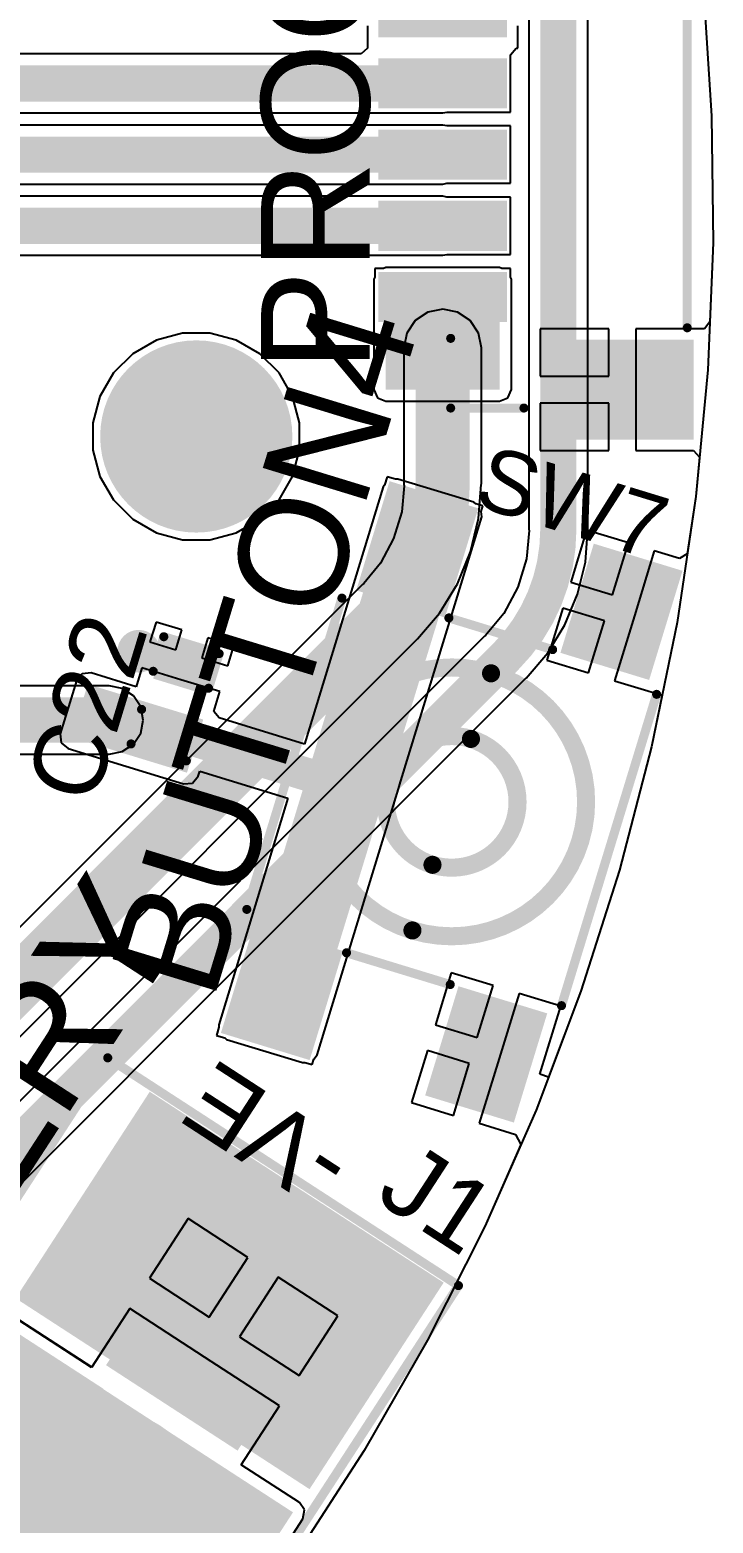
# Model space of a CAD drawing. Header units: millimetres. Extents: x -0.21 to 2.41, y -2.08 to 4.57.
# Drawn here: x 2.035 to 2.413, y -1.493 to -0.667 of the extents above; entities that cross this region are included whole.
import ezdxf

# ---------------------------------------------------------------- set-up
doc = ezdxf.new("R2010")
doc.units = ezdxf.units.MM
doc.header["$MEASUREMENT"] = 0
for name, color, linetype in [('BottomLayer', 5, 'Continuous'), ('BottomSolder', 6, 'Continuous'), ('MultiLayer', 9, 'Continuous'), ('PadHoleLayer', 156, 'Continuous'), ('TopLayer', 1, 'Continuous'), ('TopOverlay', 2, 'Continuous'), ('TopPaste', 8, 'Continuous'), ('TopSolder', 216, 'Continuous'), ('ViaHoleLayer', 16, 'Continuous')]:
    doc.layers.add(name, color=color, linetype=linetype)
doc.styles.add('Arial', font='', dxfattribs={"height": 0.2})
doc.styles.get('Arial').set_extended_font_data('Arial')

# ---------------------------------------------------------------- blocks, each defined once
blk = doc.blocks.new('TS_1109S_B_J__21')
at = {"layer": 'TopLayer'}
for points in [[(-0.15551, 0.08071), (-0.10039, 0.08071), (-0.10039, 0.0374), (-0.15551, 0.0374)], [(0.10039, 0.08071), (0.15551, 0.08071), (0.15551, 0.0374), (0.10039, 0.0374)], [(-0.15551, -0.0374), (-0.10039, -0.0374), (-0.10039, -0.08071), (-0.15551, -0.08071)], [(0.10039, -0.0374), (0.15551, -0.0374), (0.15551, -0.08071), (0.10039, -0.08071)]]:
    blk.add_hatch(color=1, dxfattribs=at).paths.add_polyline_path(points)
at = {"layer": 'TopPaste'}
for points in [[(-0.15551, 0.08071), (-0.10039, 0.08071), (-0.10039, 0.0374), (-0.15551, 0.0374)], [(0.10039, 0.08071), (0.15551, 0.08071), (0.15551, 0.0374), (0.10039, 0.0374)], [(-0.15551, -0.0374), (-0.10039, -0.0374), (-0.10039, -0.08071), (-0.15551, -0.08071)], [(0.10039, -0.0374), (0.15551, -0.0374), (0.15551, -0.08071), (0.10039, -0.08071)]]:
    blk.add_hatch(color=8, dxfattribs=at).paths.add_polyline_path(points)
at = {"layer": 'TopSolder'}
for points in [[(-0.15951, 0.08471), (-0.09639, 0.08471), (-0.09639, 0.0334), (-0.15951, 0.0334)], [(0.09639, 0.08471), (0.15951, 0.08471), (0.15951, 0.0334), (0.09639, 0.0334)], [(-0.15951, -0.0334), (-0.09639, -0.0334), (-0.09639, -0.08471), (-0.15951, -0.08471)], [(0.09639, -0.0334), (0.15951, -0.0334), (0.15951, -0.08471), (0.09639, -0.08471)]]:
    blk.add_hatch(color=216, dxfattribs=at).paths.add_polyline_path(points)
at = {"layer": 'TopOverlay', "const_width": 0.005}
for points in [[(-0.09, 0.091), (0.09, 0.091)], [(-0.09682, 0.03124), (-0.09682, -0.02876)], [(0.09682, 0.03124), (0.09682, -0.02876)], [(-0.09, -0.091), (0.09, -0.091)]]:
    blk.add_lwpolyline(points, dxfattribs=at)
at = {"layer": 'TopOverlay'}
for points, const_width in [([(-0.09125, 0.091, 1), (-0.08875, 0.091, 1)], 0.0025), ([(0.08875, 0.091, 1), (0.09125, 0.091, 1)], 0.0025), ([(0.07433, 0, 1), (-0.07433, 0, 1)], 0.01), ([(0.0364, 0, 1), (-0.0364, 0, 1)], 0.01), ([(-0.09807, 0.03124, 1), (-0.09557, 0.03124, 1)], 0.0025), ([(0.09557, 0.03124, 1), (0.09807, 0.03124, 1)], 0.0025), ([(-0.07683, 0, 1), (-0.07183, 0, 1)], 0.005), ([(-0.0389, 0, 1), (-0.0339, 0, 1)], 0.005), ([(0.0339, 0, 1), (0.0389, 0, 1)], 0.005), ([(0.07183, 0, 1), (0.07683, 0, 1)], 0.005), ([(-0.09807, -0.02876, 1), (-0.09557, -0.02876, 1)], 0.0025), ([(0.09557, -0.02876, 1), (0.09807, -0.02876, 1)], 0.0025), ([(-0.09125, -0.091, 1), (-0.08875, -0.091, 1)], 0.0025), ([(0.08875, -0.091, 1), (0.09125, -0.091, 1)], 0.0025)]:
    blk.add_lwpolyline(points, format="xyb", close=True, dxfattribs=dict(at, const_width=const_width))
blk = doc.blocks.new('V________T______90')
at = {"layer": 'TopLayer'}
for points in [[(-0.17323, 0.08514), (-0.12598, 0.08514), (-0.12598, 0.01427), (-0.17323, 0.01427)], [(0.12598, 0.08514), (0.17323, 0.08514), (0.17323, 0.01427), (0.12598, 0.01427)], [(-0.10827, -0.01821), (-0.08858, -0.01821), (-0.08858, -0.0812), (-0.10827, -0.0812)], [(-0.0689, -0.01821), (-0.04921, -0.01821), (-0.04921, -0.0812), (-0.0689, -0.0812)], [(-0.02953, -0.01821), (-0.00984, -0.01821), (-0.00984, -0.0812), (-0.02953, -0.0812)], [(0.00984, -0.01821), (0.02953, -0.01821), (0.02953, -0.0812), (0.00984, -0.0812)], [(0.04921, -0.01821), (0.0689, -0.01821), (0.0689, -0.0812), (0.04921, -0.0812)], [(0.08858, -0.01821), (0.10827, -0.01821), (0.10827, -0.0812), (0.08858, -0.0812)]]:
    blk.add_hatch(color=1, dxfattribs=at).paths.add_polyline_path(points)
at = {"layer": 'TopPaste'}
for points in [[(-0.17323, 0.08514), (-0.12598, 0.08514), (-0.12598, 0.01427), (-0.17323, 0.01427)], [(0.12598, 0.08514), (0.17323, 0.08514), (0.17323, 0.01427), (0.12598, 0.01427)], [(-0.10827, -0.01821), (-0.08858, -0.01821), (-0.08858, -0.0812), (-0.10827, -0.0812)], [(-0.0689, -0.01821), (-0.04921, -0.01821), (-0.04921, -0.0812), (-0.0689, -0.0812)], [(-0.02953, -0.01821), (-0.00984, -0.01821), (-0.00984, -0.0812), (-0.02953, -0.0812)], [(0.00984, -0.01821), (0.02953, -0.01821), (0.02953, -0.0812), (0.00984, -0.0812)], [(0.04921, -0.01821), (0.0689, -0.01821), (0.0689, -0.0812), (0.04921, -0.0812)], [(0.08858, -0.01821), (0.10827, -0.01821), (0.10827, -0.0812), (0.08858, -0.0812)]]:
    blk.add_hatch(color=8, dxfattribs=at).paths.add_polyline_path(points)
at = {"layer": 'TopSolder'}
for points in [[(-0.17723, 0.08914), (-0.12198, 0.08914), (-0.12198, 0.01027), (-0.17723, 0.01027)], [(0.12198, 0.08914), (0.17723, 0.08914), (0.17723, 0.01027), (0.12198, 0.01027)], [(-0.11227, -0.01421), (-0.08458, -0.01421), (-0.08458, -0.0852), (-0.11227, -0.0852)], [(-0.0729, -0.01421), (-0.04521, -0.01421), (-0.04521, -0.0852), (-0.0729, -0.0852)], [(-0.03353, -0.01421), (-0.00584, -0.01421), (-0.00584, -0.0852), (-0.03353, -0.0852)], [(0.00584, -0.01421), (0.03353, -0.01421), (0.03353, -0.0852), (0.00584, -0.0852)], [(0.04521, -0.01421), (0.0729, -0.01421), (0.0729, -0.0852), (0.04521, -0.0852)], [(0.08458, -0.01421), (0.11227, -0.01421), (0.11227, -0.0852), (0.08458, -0.0852)]]:
    blk.add_hatch(color=216, dxfattribs=at).paths.add_polyline_path(points)
at = {"layer": 'TopOverlay', "const_width": 0.005}
for points in [[(-0.11356, 0.08556), (0.11544, 0.08556)], [(-0.15981, -0.04528), (-0.15981, -0.00474)], [(0.15981, -0.04528), (0.15981, -0.00474)], [(-0.15981, -0.04528), (-0.12128, -0.04528)], [(0.15981, -0.04528), (0.12128, -0.04528)], [(-0.119, -0.061), (-0.124, -0.056)], [(-0.124, -0.066), (-0.124, -0.056)], [(-0.124, -0.066), (-0.119, -0.061)]]:
    blk.add_lwpolyline(points, dxfattribs=at)
at = {"layer": 'TopOverlay', "const_width": 0.0025}
for points in [[(-0.11481, 0.08556, 1), (-0.11231, 0.08556, 1)], [(0.11419, 0.08556, 1), (0.11669, 0.08556, 1)], [(-0.16106, -0.00474, 1), (-0.15856, -0.00474, 1)], [(0.15856, -0.00474, 1), (0.16106, -0.00474, 1)], [(-0.16106, -0.04528, 1), (-0.15856, -0.04528, 1)], [(-0.16106, -0.04528, 1), (-0.15856, -0.04528, 1)], [(-0.12253, -0.04528, 1), (-0.12003, -0.04528, 1)], [(0.12003, -0.04528, 1), (0.12253, -0.04528, 1)], [(0.15856, -0.04528, 1), (0.16106, -0.04528, 1)], [(0.15856, -0.04528, 1), (0.16106, -0.04528, 1)], [(-0.12525, -0.056, 1), (-0.12275, -0.056, 1)], [(-0.12525, -0.056, 1), (-0.12275, -0.056, 1)], [(-0.12525, -0.066, 1), (-0.12275, -0.066, 1)], [(-0.12525, -0.066, 1), (-0.12275, -0.066, 1)], [(-0.12025, -0.061, 1), (-0.11775, -0.061, 1)], [(-0.12025, -0.061, 1), (-0.11775, -0.061, 1)]]:
    blk.add_lwpolyline(points, format="xyb", close=True, dxfattribs=at)
blk = doc.blocks.new('B2B_XH_A_LF__SN___92')
at = {"layer": 'BottomLayer'}
blk.add_hatch(color=5, dxfattribs=at).paths.add_polyline_path([(-0.08858, 0.03937), (-0.00984, 0.03937), (-0.00984, -0.03937), (-0.08858, -0.03937)])
h = blk.add_hatch(color=5, dxfattribs=at)
edge = h.paths.add_edge_path()
edge.add_arc((0.04921, 0), 0.03937, 0, 360)
at = {"layer": 'BottomSolder'}
blk.add_hatch(color=6, dxfattribs=at).paths.add_polyline_path([(-0.09258, 0.04337), (-0.00584, 0.04337), (-0.00584, -0.04337), (-0.09258, -0.04337)])
h = blk.add_hatch(color=6, dxfattribs=at)
edge = h.paths.add_edge_path()
edge.add_arc((0.04921, 0), 0.04337, 0, 360)
at = {"layer": 'MultiLayer'}
blk.add_hatch(color=9, dxfattribs=at).paths.add_polyline_path([(-0.08858, 0.03937), (-0.00984, 0.03937), (-0.00984, -0.03937), (-0.08858, -0.03937)])
h = blk.add_hatch(color=9, dxfattribs=at)
edge = h.paths.add_edge_path()
edge.add_arc((0.04921, 0), 0.03937, 0, 360)
at = {"layer": 'PadHoleLayer'}
h = blk.add_hatch(color=156, dxfattribs=at)
edge = h.paths.add_edge_path()
edge.add_arc((-0.04921, 0), 0.01969, 0, 360)
h = blk.add_hatch(color=156, dxfattribs=at)
edge = h.paths.add_edge_path()
edge.add_arc((0.04921, 0), 0.01969, 0, 360)
at = {"layer": 'TopLayer'}
blk.add_hatch(color=1, dxfattribs=at).paths.add_polyline_path([(-0.08858, 0.03937), (-0.00984, 0.03937), (-0.00984, -0.03937), (-0.08858, -0.03937)])
h = blk.add_hatch(color=1, dxfattribs=at)
edge = h.paths.add_edge_path()
edge.add_arc((0.04921, 0), 0.03937, 0, 360)
at = {"layer": 'TopSolder'}
blk.add_hatch(color=216, dxfattribs=at).paths.add_polyline_path([(-0.09258, 0.04337), (-0.00584, 0.04337), (-0.00584, -0.04337), (-0.09258, -0.04337)])
h = blk.add_hatch(color=216, dxfattribs=at)
edge = h.paths.add_edge_path()
edge.add_arc((0.04921, 0), 0.04337, 0, 360)
at = {"layer": 'TopOverlay', "const_width": 0.005}
for points in [[(-0.1489, -0.13512), (-0.1489, 0.09614)], [(0.14724, 0.09614), (-0.1489, 0.09614)], [(0.14724, -0.13512), (0.14724, 0.09614)], [(0.14724, -0.13512), (-0.1489, -0.13512)]]:
    blk.add_lwpolyline(points, dxfattribs=at)
at = {"layer": 'TopOverlay', "const_width": 0.0025}
for points in [[(-0.15015, 0.09614, 1), (-0.14765, 0.09614, 1)], [(-0.15015, 0.09614, 1), (-0.14765, 0.09614, 1)], [(0.14599, 0.09614, 1), (0.14849, 0.09614, 1)], [(0.14599, 0.09614, 1), (0.14849, 0.09614, 1)], [(-0.15015, -0.13512, 1), (-0.14765, -0.13512, 1)], [(-0.15015, -0.13512, 1), (-0.14765, -0.13512, 1)], [(0.14599, -0.13512, 1), (0.14849, -0.13512, 1)], [(0.14599, -0.13512, 1), (0.14849, -0.13512, 1)]]:
    blk.add_lwpolyline(points, format="xyb", close=True, dxfattribs=at)
blk = doc.blocks.new('C___0402_101')
at = {"layer": 'TopLayer'}
for points in [[(-0.0275, -0.0125), (-0.0275, 0.0125), (-0.0095, 0.0125), (-0.0095, -0.0125)], [(0.0095, -0.0125), (0.0095, 0.0125), (0.0275, 0.0125), (0.0275, -0.0125)]]:
    blk.add_hatch(color=1, dxfattribs=at).paths.add_polyline_path(points)
at = {"layer": 'TopPaste'}
for points in [[(-0.0275, -0.0125), (-0.0275, 0.0125), (-0.0095, 0.0125), (-0.0095, -0.0125)], [(0.0095, -0.0125), (0.0095, 0.0125), (0.0275, 0.0125), (0.0275, -0.0125)]]:
    blk.add_hatch(color=8, dxfattribs=at).paths.add_polyline_path(points)
at = {"layer": 'TopSolder'}
for points in [[(-0.02986, -0.01486), (-0.02986, 0.01486), (-0.00714, 0.01486), (-0.00714, -0.01486)], [(0.00714, -0.01486), (0.00714, 0.01486), (0.02986, 0.01486), (0.02986, -0.01486)]]:
    blk.add_hatch(color=216, dxfattribs=at).paths.add_polyline_path(points)
at = {"layer": 'TopOverlay', "const_width": 0.005}
for points in [[(-0.031, 0.016), (-0.011, 0.016)], [(-0.031, 0.016), (-0.031, -0.016)], [(0.011, 0.016), (0.031, 0.016)], [(0.031, 0.016), (0.031, -0.016)], [(-0.031, -0.016), (-0.011, -0.016)], [(0.011, -0.016), (0.031, -0.016)]]:
    blk.add_lwpolyline(points, dxfattribs=at)
at = {"layer": 'TopOverlay', "const_width": 0.0025}
for points in [[(-0.03225, 0.016, 1), (-0.02975, 0.016, 1)], [(-0.03225, 0.016, 1), (-0.02975, 0.016, 1)], [(-0.01225, 0.016, 1), (-0.00975, 0.016, 1)], [(0.00975, 0.016, 1), (0.01225, 0.016, 1)], [(0.02975, 0.016, 1), (0.03225, 0.016, 1)], [(0.02975, 0.016, 1), (0.03225, 0.016, 1)], [(-0.03225, -0.016, 1), (-0.02975, -0.016, 1)], [(-0.03225, -0.016, 1), (-0.02975, -0.016, 1)], [(-0.01225, -0.016, 1), (-0.00975, -0.016, 1)], [(0.00975, -0.016, 1), (0.01225, -0.016, 1)], [(0.02975, -0.016, 1), (0.03225, -0.016, 1)], [(0.02975, -0.016, 1), (0.03225, -0.016, 1)]]:
    blk.add_lwpolyline(points, format="xyb", close=True, dxfattribs=at)

msp = doc.modelspace()

# ---------------------------------------------------------------- hatches: boundary and pattern name
at = {"layer": 'BottomLayer'}
h = msp.add_hatch(color=5, dxfattribs=at)
edge = h.paths.add_edge_path()
edge.add_arc((2.26328, -0.84305), 0.01181, 0, 360)
h = msp.add_hatch(color=5, dxfattribs=at)
edge = h.paths.add_edge_path()
edge.add_arc((2.127, -0.892), 0.05118, 0, 360)
h = msp.add_hatch(color=5, dxfattribs=at)
edge = h.paths.add_edge_path()
edge.add_arc((2.09519, -1.01075), 0.01181, 0, 360)
h = msp.add_hatch(color=5, dxfattribs=at)
edge = h.paths.add_edge_path()
edge.add_arc((2.07886, -1.04879), 0.01181, 0, 360)
for points in [[(2.10126, -1.25432), (2.02709, -1.36852), (2.18964, -1.47408), (2.26381, -1.35988)], [(2.01765, -1.38114), (1.94925, -1.48647), (2.1121, -1.59223), (2.1805, -1.4869)]]:
    msp.add_hatch(color=5, dxfattribs=at).paths.add_polyline_path(points)
h = msp.add_hatch(color=5, dxfattribs=at)
edge = h.paths.add_edge_path()
edge.add_arc((2.1018, -1.29488), 0.01181, 0, 360)
h = msp.add_hatch(color=5, dxfattribs=at)
edge = h.paths.add_edge_path()
edge.add_arc((2.1508, -1.31988), 0.01181, 0, 360)
h = msp.add_hatch(color=5, dxfattribs=at)
edge = h.paths.add_edge_path()
edge.add_arc((2.07256, -1.35115), 0.01181, 0, 360)
h = msp.add_hatch(color=5, dxfattribs=at)
edge = h.paths.add_edge_path()
edge.add_arc((2.2108, -1.35488), 0.01181, 0, 360)
h = msp.add_hatch(color=5, dxfattribs=at)
edge = h.paths.add_edge_path()
edge.add_arc((2.20228, -1.42505), 0.01181, 0, 360)
at = {"layer": 'BottomSolder'}
h = msp.add_hatch(color=6, dxfattribs=at)
edge = h.paths.add_edge_path()
edge.add_arc((2.127, -0.892), 0.05315, 0, 360)
at = {"layer": 'MultiLayer'}
h = msp.add_hatch(color=9, dxfattribs=at)
edge = h.paths.add_edge_path()
edge.add_arc((2.127, -0.892), 0.05118, 0, 360)
at = {"layer": 'PadHoleLayer'}
h = msp.add_hatch(color=156, dxfattribs=at)
edge = h.paths.add_edge_path()
edge.add_arc((2.127, -0.892), 0.04134, 0, 360)
at = {"layer": 'TopLayer'}
for points in [[(2.23178, -0.86608), (2.29477, -0.86608), (2.29477, -0.80505), (2.23178, -0.80505)], [(2.27864, -0.9346), (2.23656, -0.92173), (2.14563, -1.21917), (2.18771, -1.23203)], [(2.12187, -1.07792), (2.13086, -1.04852), (2.06699, -1.02899), (2.058, -1.05839)], [(2.22792, -1.10058), (2.23328, -1.08305), (2.10055, -1.04247), (2.09519, -1.06)], [(1.8529, -1.27393), (1.81726, -1.3288), (2.03997, -1.47343), (2.07561, -1.41856)], [(1.99101, -1.36384), (1.91256, -1.48466), (2.10205, -1.60771), (2.1805, -1.4869)]]:
    msp.add_hatch(color=1, dxfattribs=at).paths.add_polyline_path(points)
h = msp.add_hatch(color=1, dxfattribs=at)
edge = h.paths.add_edge_path()
edge.add_arc((2.26328, -0.84305), 0.01181, 0, 360)
h = msp.add_hatch(color=1, dxfattribs=at)
edge = h.paths.add_edge_path()
edge.add_arc((2.127, -0.892), 0.05118, 0, 360)
h = msp.add_hatch(color=1, dxfattribs=at)
edge = h.paths.add_edge_path()
edge.add_arc((2.09519, -1.01075), 0.01181, 0, 360)
h = msp.add_hatch(color=1, dxfattribs=at)
edge = h.paths.add_edge_path()
edge.add_arc((2.07886, -1.04879), 0.01181, 0, 360)
h = msp.add_hatch(color=1, dxfattribs=at)
edge = h.paths.add_edge_path()
edge.add_arc((2.1018, -1.29488), 0.01181, 0, 360)
h = msp.add_hatch(color=1, dxfattribs=at)
edge = h.paths.add_edge_path()
edge.add_arc((2.1508, -1.31988), 0.01181, 0, 360)
h = msp.add_hatch(color=1, dxfattribs=at)
edge = h.paths.add_edge_path()
edge.add_arc((2.07256, -1.35115), 0.01181, 0, 360)
h = msp.add_hatch(color=1, dxfattribs=at)
edge = h.paths.add_edge_path()
edge.add_arc((2.2108, -1.35488), 0.01181, 0, 360)
h = msp.add_hatch(color=1, dxfattribs=at)
edge = h.paths.add_edge_path()
edge.add_arc((2.20228, -1.42505), 0.01181, 0, 360)
at = {"layer": 'TopSolder'}
h = msp.add_hatch(color=216, dxfattribs=at)
edge = h.paths.add_edge_path()
edge.add_arc((2.127, -0.892), 0.05315, 0, 360)
at = {"layer": 'ViaHoleLayer'}
h = msp.add_hatch(color=16, dxfattribs=at)
edge = h.paths.add_edge_path()
edge.add_arc((2.26328, -0.84305), 0.00591, 0, 360)
h = msp.add_hatch(color=16, dxfattribs=at)
edge = h.paths.add_edge_path()
edge.add_arc((2.09519, -1.01075), 0.00591, 0, 360)
h = msp.add_hatch(color=16, dxfattribs=at)
edge = h.paths.add_edge_path()
edge.add_arc((2.07886, -1.04879), 0.00591, 0, 360)
h = msp.add_hatch(color=16, dxfattribs=at)
edge = h.paths.add_edge_path()
edge.add_arc((2.1018, -1.29488), 0.00591, 0, 360)
h = msp.add_hatch(color=16, dxfattribs=at)
edge = h.paths.add_edge_path()
edge.add_arc((2.1508, -1.31988), 0.00591, 0, 360)
h = msp.add_hatch(color=16, dxfattribs=at)
edge = h.paths.add_edge_path()
edge.add_arc((2.07256, -1.35115), 0.00591, 0, 360)
h = msp.add_hatch(color=16, dxfattribs=at)
edge = h.paths.add_edge_path()
edge.add_arc((2.2108, -1.35488), 0.00591, 0, 360)
h = msp.add_hatch(color=16, dxfattribs=at)
edge = h.paths.add_edge_path()
edge.add_arc((2.20228, -1.42505), 0.00591, 0, 360)

# ---------------------------------------------------------------- linework, layer by layer
at = {"layer": 'BottomLayer'}
for p, q in [((2.31094, -0.51168), (2.31094, -0.9433)), ((2.34357, -0.9433), (2.34357, -0.51168)), ((2.40747, -0.64449), (2.41204, -0.71466)), ((2.41204, -0.71466), (2.41286, -0.78498)), ((2.41286, -0.78498), (2.40994, -0.85524)), ((2.25508, -0.82327), (2.24814, -0.82791)), ((2.26328, -0.82164), (2.25508, -0.82327)), ((2.27147, -0.82327), (2.26328, -0.82164)), ((2.27842, -0.82791), (2.27147, -0.82327)), ((2.24814, -0.82791), (2.2435, -0.83485)), ((2.28306, -0.83485), (2.27842, -0.82791)), ((2.10493, -0.83872), (2.09189, -0.84624)), ((2.11947, -0.83482), (2.10493, -0.83872)), ((2.13453, -0.83482), (2.11947, -0.83482)), ((2.14907, -0.83872), (2.13453, -0.83482)), ((2.16211, -0.84624), (2.14907, -0.83872)), ((2.2435, -0.83485), (2.24187, -0.84305)), ((2.28469, -0.84305), (2.28306, -0.83485)), ((2.09189, -0.84624), (2.08124, -0.85689)), ((2.17276, -0.85689), (2.16211, -0.84624)), ((2.24187, -0.84305), (2.24187, -0.9183)), ((2.28469, -0.9183), (2.28469, -0.84305)), ((2.08124, -0.85689), (2.07372, -0.86993)), ((2.18028, -0.86993), (2.17276, -0.85689)), ((2.40994, -0.85524), (2.40328, -0.92525)), ((2.07372, -0.86993), (2.06982, -0.88447)), ((2.18418, -0.88447), (2.18028, -0.86993)), ((2.06982, -0.88447), (2.06982, -0.89953)), ((2.18418, -0.89953), (2.18418, -0.88447)), ((2.06982, -0.89953), (2.07372, -0.91407)), ((2.18028, -0.91407), (2.18418, -0.89953)), ((2.07372, -0.91407), (2.08124, -0.92711)), ((2.17276, -0.92711), (2.18028, -0.91407)), ((2.24206, -0.91928), (2.24064, -0.93369)), ((2.24187, -0.9183), (2.24206, -0.91928)), ((2.28316, -0.93729), (2.28463, -0.91861)), ((2.28463, -0.91861), (2.28469, -0.9183)), ((2.08124, -0.92711), (2.09189, -0.93776)), ((2.16211, -0.93776), (2.17276, -0.92711)), ((2.40328, -0.92525), (2.39289, -0.9948)), ((2.09189, -0.93776), (2.10493, -0.94528)), ((2.14907, -0.94528), (2.16211, -0.93776)), ((2.24064, -0.93369), (2.23615, -0.94849)), ((2.27871, -0.95581), (2.28316, -0.93729)), ((2.10493, -0.94528), (2.11947, -0.94918)), ((2.11947, -0.94918), (2.13453, -0.94918)), ((2.13453, -0.94918), (2.14907, -0.94528)), ((2.23615, -0.94849), (2.22886, -0.96212)), ((2.31109, -0.94403), (2.30955, -0.95967)), ((2.31094, -0.9433), (2.31109, -0.94403)), ((2.34218, -0.9615), (2.34361, -0.9433)), ((2.34361, -0.9433), (2.34357, -0.9433)), ((2.27142, -0.9734), (2.27871, -0.95581)), ((2.22886, -0.96212), (2.21968, -0.97332)), ((2.30955, -0.95967), (2.30477, -0.97541)), ((2.33792, -0.97926), (2.34218, -0.9615)), ((2.21885, -0.97387), (1.89143, -1.30129)), ((2.21968, -0.97332), (2.21885, -0.97387)), ((2.26147, -0.98964), (2.27142, -0.9734)), ((2.30477, -0.97541), (2.29702, -0.98991)), ((2.33093, -0.99613), (2.33792, -0.97926)), ((2.2493, -1.00389), (2.26147, -0.98964)), ((2.29702, -0.98991), (2.28705, -1.00206)), ((2.32139, -1.01169), (2.33093, -0.99613)), ((2.39289, -0.9948), (2.37882, -1.0637)), ((1.92171, -1.33157), (2.24913, -1.00415)), ((2.28643, -1.00248), (1.94543, -1.34347)), ((2.24913, -1.00415), (2.2493, -1.00389)), ((2.28705, -1.00206), (2.28643, -1.00248)), ((2.30953, -1.02558), (2.32139, -1.01169)), ((2.07886, -1.02992), (1.83408, -1.02992)), ((1.96851, -1.36654), (2.3095, -1.02555)), ((2.08608, -1.03136), (2.07886, -1.02992)), ((2.0922, -1.03545), (2.08608, -1.03136)), ((2.3095, -1.02555), (2.30953, -1.02558)), ((2.09629, -1.04157), (2.0922, -1.03545)), ((2.09772, -1.04879), (2.09629, -1.04157)), ((2.0922, -1.06212), (2.09629, -1.056)), ((2.09629, -1.056), (2.09772, -1.04879)), ((2.08608, -1.06621), (2.0922, -1.06212)), ((2.37882, -1.0637), (2.3611, -1.13175)), ((1.83408, -1.06765), (2.07886, -1.06765)), ((2.07886, -1.06765), (2.08608, -1.06621)), ((2.3611, -1.13175), (2.33977, -1.19877)), ((2.33977, -1.19877), (2.31491, -1.26455)), ((2.31491, -1.26455), (2.28658, -1.32891)), ((2.12257, -1.32448), (2.10112, -1.3575)), ((2.15558, -1.34592), (2.12257, -1.32448)), ((2.28658, -1.32891), (2.25486, -1.39168)), ((2.13414, -1.37894), (2.15558, -1.34592)), ((2.10112, -1.3575), (2.13414, -1.37894)), ((2.17236, -1.35681), (2.15091, -1.38983)), ((2.20538, -1.37826), (2.17236, -1.35681)), ((2.0691, -1.40681), (2.02119, -1.37569)), ((2.09023, -1.37427), (2.0691, -1.40681)), ((2.13164, -1.40116), (2.09023, -1.37427)), ((2.18393, -1.41128), (2.20538, -1.37826)), ((2.15091, -1.38983), (2.18393, -1.41128)), ((2.25486, -1.39168), (2.21984, -1.45266)), ((2.17304, -1.42805), (2.13164, -1.40116)), ((2.15191, -1.46059), (2.17304, -1.42805)), ((2.21984, -1.45266), (2.18162, -1.51169)), ((2.18404, -1.48145), (2.15191, -1.46059)), ((2.18686, -1.48555), (2.18404, -1.48145)), ((2.18595, -1.49044), (2.18686, -1.48555)), ((2.14412, -1.55485), (2.18595, -1.49044))]:
    msp.add_line(p, q, dxfattribs=at)
for points, const_width in [([(2.32725, -0.9433), (2.32725, -0.51168)], 0.02), ([(2.26328, -0.9183), (2.26328, -0.84305)], 0.03), ([(1.90657, -1.31643), (2.23399, -0.98901)], 0.03), ([(1.95697, -1.35501), (2.29796, -1.01401)], 0.02), ([(1.83408, -1.04879), (2.07886, -1.04879)], 0.025)]:
    msp.add_lwpolyline(points, dxfattribs=dict(at, const_width=const_width))
for points, const_width in [([(2.25578, -0.84305, 1), (2.27078, -0.84305, 1)], 0.015), ([(2.25578, -0.9183, 1), (2.27078, -0.9183, 1)], 0.015), ([(2.25578, -0.9183, 1), (2.27078, -0.9183, 1)], 0.015), ([(2.32225, -0.9433, 1), (2.33225, -0.9433, 1)], 0.01), ([(2.32225, -0.9433, 1), (2.33225, -0.9433, 1)], 0.01), ([(2.22649, -0.98901, 1), (2.24149, -0.98901, 1)], 0.015), ([(2.22649, -0.98901, 1), (2.24149, -0.98901, 1)], 0.015), ([(2.29296, -1.01401, 1), (2.30296, -1.01401, 1)], 0.01), ([(2.29296, -1.01401, 1), (2.30296, -1.01401, 1)], 0.01), ([(2.07261, -1.04879, 1), (2.08511, -1.04879, 1)], 0.0125)]:
    msp.add_lwpolyline(points, format="xyb", close=True, dxfattribs=dict(at, const_width=const_width))
for points, const_width in [([(2.26328, -0.9183, -0.198912), (2.23399, -0.98901)], 0.03), ([(2.32725, -0.9433, -0.198912), (2.29796, -1.01401)], 0.02)]:
    msp.add_lwpolyline(points, format="xyb", dxfattribs=dict(at, const_width=const_width))
at = {"layer": 'TopLayer'}
for p, q in [((2.40747, -0.64449), (2.41204, -0.71466)), ((2.22178, -0.66492), (2.22178, -0.67547)), ((2.30477, -0.67726), (2.30477, -0.66492)), ((2.22178, -0.67547), (2.22178, -0.67726)), ((2.21811, -0.68047), (1.82396, -0.68047)), ((2.22178, -0.67726), (2.21811, -0.68047)), ((2.30077, -0.68094), (2.30395, -0.67726)), ((2.30077, -0.68226), (2.30077, -0.68094)), ((2.30077, -0.71263), (2.30077, -0.68226)), ((2.30395, -0.67726), (2.30477, -0.67726)), ((1.82396, -0.7131), (2.26328, -0.7131)), ((2.26328, -0.7131), (2.26565, -0.71263)), ((2.26565, -0.71263), (2.30077, -0.71263)), ((2.41204, -0.71466), (2.41286, -0.78498)), ((2.26328, -0.71984), (1.82459, -0.71984)), ((2.26565, -0.72031), (2.26328, -0.71984)), ((2.30077, -0.72031), (2.26565, -0.72031)), ((2.30077, -0.752), (2.30077, -0.72031)), ((2.26328, -0.75921), (1.82445, -0.75921)), ((1.82459, -0.75247), (2.26328, -0.75247)), ((2.26328, -0.75247), (2.26565, -0.752)), ((2.26565, -0.75968), (2.26328, -0.75921)), ((2.26565, -0.752), (2.30077, -0.752)), ((2.30077, -0.75968), (2.26565, -0.75968)), ((2.30077, -0.79137), (2.30077, -0.75968)), ((1.82445, -0.79184), (2.26328, -0.79184)), ((2.26328, -0.79184), (2.26565, -0.79137)), ((2.26565, -0.79137), (2.30077, -0.79137)), ((2.41286, -0.78498), (2.41104, -0.82867)), ((2.23059, -0.79905), (2.22578, -0.79905)), ((2.22578, -0.79905), (2.22578, -0.80386)), ((2.23178, -0.79856), (2.23059, -0.79905)), ((2.29477, -0.79856), (2.23178, -0.79856)), ((2.29597, -0.79905), (2.29477, -0.79856)), ((2.30077, -0.79905), (2.29597, -0.79905)), ((2.30077, -0.80386), (2.30077, -0.79905)), ((2.22578, -0.80386), (2.22529, -0.80505)), ((2.22529, -0.80505), (2.22529, -0.86608)), ((2.30127, -0.80505), (2.30077, -0.80386)), ((2.30127, -0.86608), (2.30127, -0.80505)), ((2.35519, -0.83246), (2.31725, -0.83246)), ((2.31725, -0.83246), (2.31725, -0.85858)), ((2.35519, -0.85858), (2.35519, -0.83246)), ((2.40812, -0.83246), (2.37019, -0.83246)), ((2.37019, -0.83246), (2.37019, -0.86608)), ((2.41104, -0.82867), (2.40812, -0.83246)), ((2.10493, -0.83872), (2.09189, -0.84624)), ((2.11947, -0.83482), (2.10493, -0.83872)), ((2.13453, -0.83482), (2.11947, -0.83482)), ((2.14907, -0.83872), (2.13453, -0.83482)), ((2.16211, -0.84624), (2.14907, -0.83872)), ((2.09189, -0.84624), (2.08124, -0.85689)), ((2.17276, -0.85689), (2.16211, -0.84624)), ((2.08124, -0.85689), (2.07372, -0.86993)), ((2.18028, -0.86993), (2.17276, -0.85689)), ((2.31725, -0.85858), (2.35519, -0.85858)), ((2.22529, -0.86608), (2.22719, -0.87067)), ((2.29937, -0.87067), (2.30127, -0.86608)), ((2.37019, -0.86608), (2.37019, -0.8997)), ((2.07372, -0.86993), (2.06982, -0.88447)), ((2.18418, -0.88447), (2.18028, -0.86993)), ((2.22719, -0.87067), (2.23178, -0.87257)), ((2.23178, -0.87257), (2.29477, -0.87257)), ((2.29477, -0.87257), (2.29937, -0.87067)), ((2.35519, -0.87358), (2.31725, -0.87358)), ((2.31725, -0.87358), (2.31725, -0.8997)), ((2.35519, -0.8997), (2.35519, -0.87358)), ((2.06982, -0.88447), (2.06982, -0.89953)), ((2.18418, -0.89953), (2.18418, -0.88447)), ((2.06982, -0.89953), (2.07372, -0.91407)), ((2.18028, -0.91407), (2.18418, -0.89953)), ((2.31725, -0.8997), (2.35519, -0.8997)), ((2.37019, -0.8997), (2.40199, -0.8997)), ((2.40199, -0.8997), (2.40535, -0.9034)), ((2.40535, -0.9034), (2.40328, -0.92525)), ((2.07372, -0.91407), (2.08124, -0.92711)), ((2.17276, -0.92711), (2.18028, -0.91407)), ((2.23258, -0.91424), (2.23117, -0.91884)), ((2.23718, -0.91565), (2.23258, -0.91424)), ((2.23846, -0.91552), (2.23718, -0.91565)), ((2.28054, -0.92839), (2.23846, -0.91552)), ((2.23846, -0.91552), (2.23846, -0.91552)), ((2.23035, -0.91983), (2.18687, -1.06207)), ((2.23117, -0.91884), (2.23035, -0.91983)), ((2.08124, -0.92711), (2.09189, -0.93776)), ((2.16211, -0.93776), (2.17276, -0.92711)), ((2.28154, -0.92921), (2.28054, -0.92839)), ((2.28547, -0.93041), (2.28154, -0.92921)), ((2.28455, -0.93341), (2.28547, -0.93041)), ((2.40328, -0.92525), (2.39856, -0.95684)), ((2.09189, -0.93776), (2.10493, -0.94528)), ((2.14907, -0.94528), (2.16211, -0.93776)), ((2.23948, -1.08489), (2.28485, -0.9365)), ((2.28485, -0.9365), (2.28455, -0.93341)), ((2.10493, -0.94528), (2.11947, -0.94918)), ((2.11947, -0.94918), (2.13453, -0.94918)), ((2.13453, -0.94918), (2.14907, -0.94528)), ((2.34287, -0.94378), (2.33409, -0.97252)), ((2.36597, -0.95084), (2.34287, -0.94378)), ((2.35718, -0.97959), (2.36597, -0.95084)), ((2.38032, -0.95523), (2.36933, -0.99114)), ((2.39433, -0.95951), (2.38032, -0.95523)), ((2.39856, -0.95684), (2.39433, -0.95951)), ((2.33409, -0.97252), (2.35718, -0.97959)), ((2.3297, -0.98687), (2.32091, -1.01561)), ((2.3528, -0.99393), (2.3297, -0.98687)), ((2.10473, -0.99461), (2.10136, -1.0056)), ((2.11907, -0.99899), (2.10473, -0.99461)), ((2.11571, -1.00999), (2.11907, -0.99899)), ((2.34401, -1.02268), (2.3528, -0.99393)), ((2.36933, -0.99114), (2.35835, -1.02706)), ((2.10136, -1.0056), (2.11571, -1.00999)), ((2.13341, -1.00338), (2.13005, -1.01438)), ((2.14776, -1.00776), (2.13341, -1.00338)), ((2.13005, -1.01438), (2.1444, -1.01876)), ((2.1444, -1.01876), (2.14776, -1.00776)), ((2.06394, -1.02325), (2.06078, -1.02709)), ((2.06889, -1.02278), (2.06394, -1.02325)), ((2.09379, -1.03039), (2.06889, -1.02278)), ((2.09698, -1.01995), (2.09379, -1.03039)), ((2.11849, -1.02653), (2.09698, -1.01995)), ((2.32091, -1.01561), (2.34401, -1.02268)), ((2.06078, -1.02709), (2.05179, -1.05649)), ((2.14001, -1.03311), (2.11849, -1.02653)), ((2.35835, -1.02706), (2.37667, -1.03266)), ((2.13665, -1.0441), (2.14001, -1.03311)), ((2.37667, -1.03266), (2.38145, -1.03412)), ((2.38469, -1.03495), (2.37882, -1.0637)), ((2.38145, -1.03412), (2.38469, -1.03495)), ((2.13971, -1.04765), (2.13665, -1.0441)), ((2.18687, -1.06207), (2.13971, -1.04765)), ((2.05179, -1.05649), (2.05227, -1.06144)), ((2.05227, -1.06144), (2.0561, -1.0646)), ((2.0561, -1.0646), (2.11997, -1.08413)), ((2.37882, -1.0637), (2.3611, -1.13175)), ((2.12492, -1.08365), (2.12808, -1.07982)), ((2.12808, -1.07982), (2.12891, -1.0771)), ((2.12891, -1.0771), (2.17771, -1.09202)), ((2.11997, -1.08413), (2.12492, -1.08365)), ((2.23413, -1.10248), (2.23949, -1.08495)), ((2.23949, -1.08495), (2.23948, -1.08489)), ((2.17771, -1.09202), (2.13942, -1.21727)), ((2.19392, -1.23393), (2.23409, -1.10252)), ((2.23409, -1.10252), (2.23413, -1.10248)), ((2.3611, -1.13175), (2.33977, -1.19877)), ((2.26805, -1.1885), (2.25927, -1.21725)), ((2.29115, -1.19556), (2.26805, -1.1885)), ((2.28236, -1.22431), (2.29115, -1.19556)), ((2.3055, -1.19995), (2.29452, -1.23587)), ((2.32859, -1.20701), (2.3055, -1.19995)), ((2.33977, -1.19877), (2.32183, -1.24624)), ((2.3171, -1.24463), (2.32859, -1.20701)), ((2.13954, -1.21855), (2.13814, -1.22315)), ((2.13942, -1.21727), (2.13954, -1.21855)), ((2.25927, -1.21725), (2.28236, -1.22431)), ((2.13814, -1.22315), (2.14273, -1.22455)), ((2.14273, -1.22455), (2.14373, -1.22538)), ((2.14373, -1.22538), (2.18581, -1.23824)), ((2.18581, -1.23824), (2.18709, -1.23812)), ((2.18709, -1.23812), (2.19103, -1.23932)), ((2.19103, -1.23932), (2.19194, -1.23632)), ((2.19194, -1.23632), (2.19392, -1.23393)), ((2.25488, -1.23159), (2.24609, -1.26034)), ((2.27798, -1.23865), (2.25488, -1.23159)), ((2.29452, -1.23587), (2.28353, -1.27178)), ((2.26919, -1.2674), (2.27798, -1.23865)), ((2.32183, -1.24624), (2.3171, -1.24463)), ((2.24609, -1.26034), (2.26919, -1.2674)), ((2.28353, -1.27178), (2.30357, -1.27791)), ((2.30357, -1.27791), (2.30657, -1.28349)), ((2.30657, -1.28349), (2.28658, -1.32891)), ((2.12257, -1.32448), (2.10112, -1.3575)), ((2.15558, -1.34592), (2.12257, -1.32448)), ((2.28658, -1.32891), (2.25486, -1.39168)), ((2.0692, -1.40665), (1.9517, -1.33034)), ((2.13414, -1.37894), (2.15558, -1.34592)), ((2.10112, -1.3575), (2.13414, -1.37894)), ((2.17236, -1.35681), (2.15091, -1.38983)), ((2.20538, -1.37826), (2.17236, -1.35681)), ((2.09023, -1.37427), (2.0692, -1.40665)), ((2.13164, -1.40116), (2.09023, -1.37427)), ((2.18393, -1.41128), (2.20538, -1.37826)), ((2.15091, -1.38983), (2.18393, -1.41128)), ((2.25486, -1.39168), (2.21984, -1.45266)), ((2.17304, -1.42805), (2.13164, -1.40116)), ((2.15191, -1.46059), (2.17304, -1.42805)), ((2.21984, -1.45266), (2.18162, -1.51169)), ((2.18404, -1.48145), (2.15191, -1.46059)), ((2.18686, -1.48555), (2.18404, -1.48145)), ((2.18595, -1.49044), (2.18686, -1.48555)), ((2.14413, -1.55484), (2.18595, -1.49044))]:
    msp.add_line(p, q, dxfattribs=at)
at = {"layer": 'TopLayer', "const_width": 0.02}
for points in [[(1.82396, -0.69679), (2.26328, -0.69679)], [(1.82459, -0.73616), (2.26328, -0.73616)], [(1.82445, -0.77553), (2.26328, -0.77553)]]:
    msp.add_lwpolyline(points, dxfattribs=at)
at = {"layer": 'TopLayer', "const_width": 0.01}
for points in [[(2.25828, -0.69679, 1), (2.26828, -0.69679, 1)], [(2.25828, -0.73616, 1), (2.26828, -0.73616, 1)], [(2.25828, -0.77553, 1), (2.26828, -0.77553, 1)]]:
    msp.add_lwpolyline(points, format="xyb", close=True, dxfattribs=at)

# ---------------------------------------------------------------- block references
for name, p, rotation in [('V________T______90', (2.31298, -0.71647), 270), ('TS_1109S_B_J__21', (2.26828, -1.09405), 73), ('C___0402_101', (2.11528, -1.03705), 73), ('B2B_XH_A_LF__SN___92', (2.11028, -1.43405), 237)]:
    msp.add_blockref(name, p, dxfattribs=dict(rotation=rotation))

# ---------------------------------------------------------------- texts
at = {"layer": 'TopOverlay', "style": 'Arial'}
for s, height, rotation, p in [('PROGRAM.', 0.06, 90, (2.22284, -0.85607)), ('BUTTON4', 0.06, 73, (2.13612, -1.20509)), ('SW7', 0.035, 343, (2.27925, -0.92973)), ('C22', 0.04, 73, (2.07052, -1.09675)), ('BATTERY', 0.065, 57, (1.8938, -1.51662)), ('-VE', 0.04, 147, (2.21603, -1.28684)), ('J1', 0.04, 327, (2.22508, -1.31385))]:
    msp.add_text(s, height=height, rotation=rotation, dxfattribs=at).set_placement(p)

doc.saveas('drawing.dxf')
